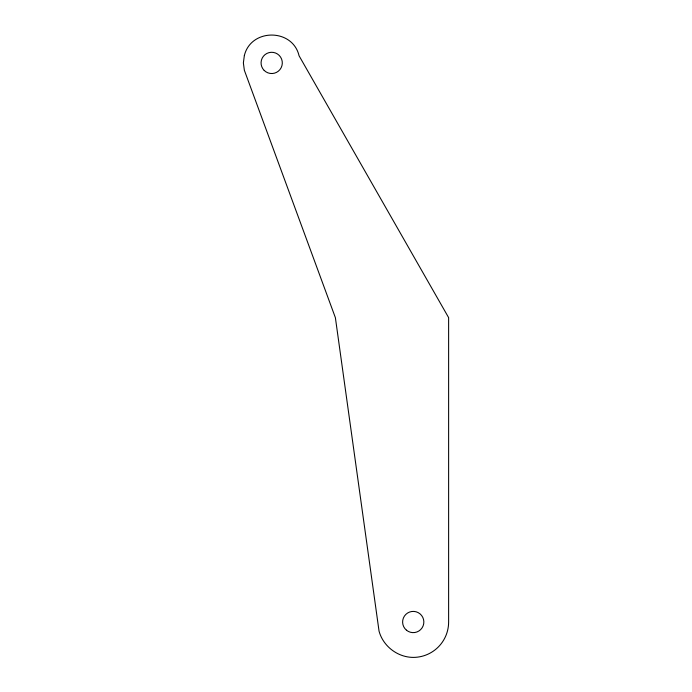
<?xml version="1.0" encoding="UTF-8"?>
<svg xmlns="http://www.w3.org/2000/svg" width="692" height="692" viewBox="0 0 692 692"><rect width="100%" height="100%" fill="white"/><g stroke="black" fill="none" stroke-linecap="round" stroke-linejoin="round"><path stroke-width="1.04" d="M244.345 55.585L243.376 62.911L244.345 70.238L335.386 317.689L379.052 631.173C383.186 646.259 397.589 657.313 413.236 657.4A35.387 35.387 0 0 0 448.624 622.013L448.624 317.628L299.056 55.758C292.664 28.251 250.945 28.147 244.345 55.585M406.438 630.17A10.614 10.614 0 0 0 423.694 623.821A10.614 10.614 0 0 0 409.569 612.048A10.614 10.614 0 0 0 406.438 630.17M264.18 70.42A10.614 10.614 0 0 0 281.947 65.654A10.614 10.614 0 0 0 268.937 52.653A10.614 10.614 0 0 0 264.18 70.42"/></g></svg>
